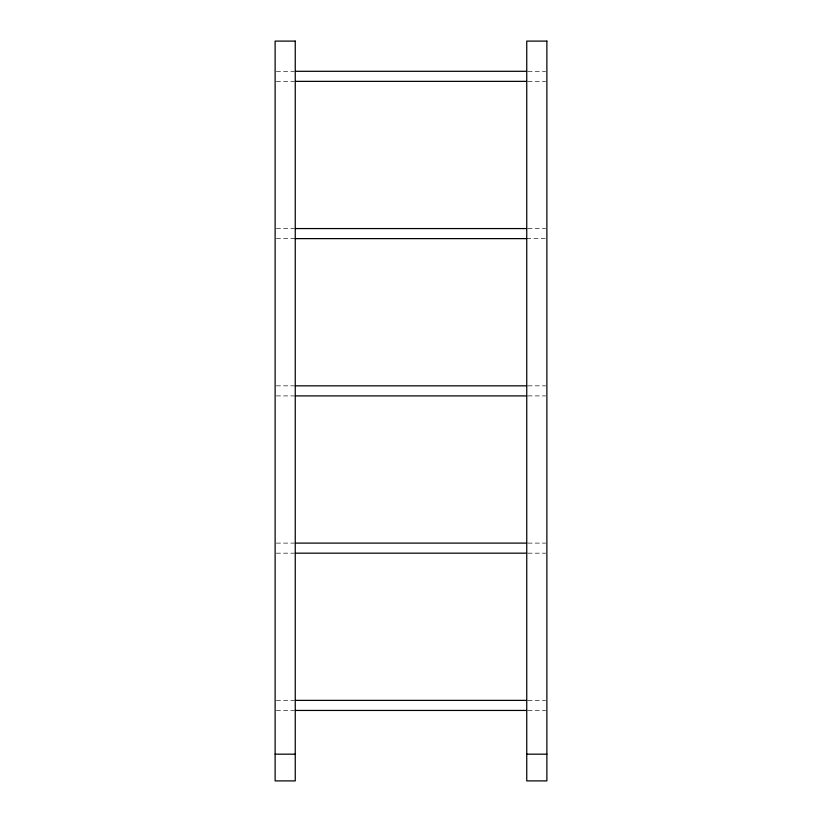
<?xml version="1.0" encoding="UTF-8"?>
<svg xmlns="http://www.w3.org/2000/svg" width="822" height="822" viewBox="0 0 822 822"><rect width="100%" height="100%" fill="white"/><g stroke="black" fill="none" stroke-linecap="round" stroke-linejoin="round"><path stroke-width="0.62" stroke-dasharray="4.11 3.08" d="M276.377 71.298L293.988 71.298M528.012 71.298L545.623 71.298M276.377 81.357L293.988 81.357M528.012 81.357L545.623 81.357M276.377 228.567L293.988 228.567M528.012 228.567L545.623 228.567M276.377 238.627L295.252 238.627M526.748 238.627L545.623 238.627M276.377 385.837L293.988 385.837M528.012 385.837L545.623 385.837M276.377 395.906L293.988 395.906M528.012 395.906L545.623 395.906M276.377 543.106L293.988 543.106M528.012 543.106L545.623 543.106M276.377 553.175L293.988 553.175M528.012 553.175L545.623 553.175M276.377 700.375L293.988 700.375M528.012 700.375L545.623 700.375M276.377 710.444L293.988 710.444M528.012 710.444L545.623 710.444"/><path stroke-width="1.23" d="M295.252 71.298L526.748 71.298M295.252 81.357L526.748 81.357M295.252 228.567L526.748 228.567M295.252 238.627L526.748 238.627M295.252 385.837L526.748 385.837M295.252 395.906L526.748 395.906M295.252 543.106L526.748 543.106M295.252 553.175L526.748 553.175M295.252 700.375L526.748 700.375M295.252 710.444L526.748 710.444M275.123 754.175L295.252 754.175M526.748 754.175L546.877 754.175M295.252 41.1L275.123 41.1L275.123 780.9L295.252 780.9L295.252 41.1M546.877 41.1L526.748 41.1L526.748 780.9L546.877 780.9L546.877 41.1"/></g></svg>
